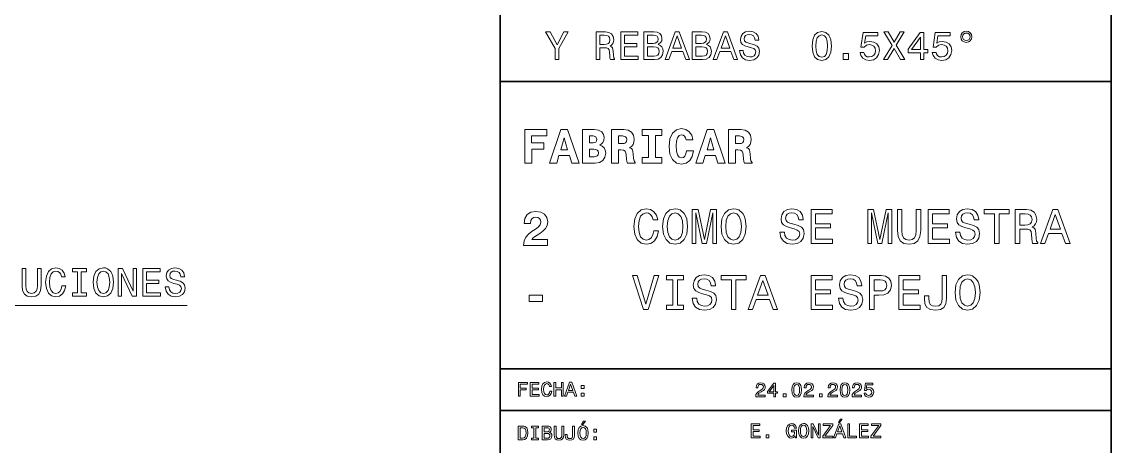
# Model space of a CAD drawing. Extents: x 5 to 413, y 5 to 291.
# Drawn here: x 275.2 to 413.4, y 95.5 to 149.3 of the extents above; entities that cross this region are included whole.
import ezdxf

# ---------------------------------------------------------------- set-up
doc = ezdxf.new("R2010")
doc.units = 0

msp = doc.modelspace()

# ---------------------------------------------------------------- linework, layer by layer
at = {"color": 7, "lineweight": 35}
for p, q in [((335.902863, 290.786957), (335.902863, 5.281658)), ((413.367157, 5.281658), (413.367157, 290.786957)), ((335.902863, 141.768616), (413.367157, 141.768616)), ((335.902863, 105.281044), (413.367157, 105.281044)), ((335.902863, 99.999382), (413.367157, 99.999382))]:
    msp.add_line(p, q, dxfattribs=at)
at = {"color": 7, "lineweight": 13}
for points in [[(343.338165, 144.531708), (343.338165, 145.957397), (344.494965, 148.057892), (343.967316, 148.057892), (343.099701, 146.388657), (342.221985, 148.057892), (341.658813, 148.057892), (342.866333, 145.926956), (342.866333, 144.531708)], [(348.051575, 144.531708), (348.523438, 144.531708), (348.523438, 146.01828), (349.005432, 146.01828), (349.360596, 146.003067), (349.583832, 145.932037), (349.705597, 145.764603), (349.756317, 145.465256), (349.781708, 145.008636), (349.812134, 144.70929), (349.873016, 144.531708), (350.405762, 144.531708), (350.405762, 144.628113), (350.289062, 144.770172), (350.248474, 145.033997), (350.212952, 145.602249), (350.126709, 146.023361), (350.01001, 146.155273), (349.827362, 146.251678), (350.030304, 146.37851), (350.172363, 146.556091), (350.263702, 146.779327), (350.294128, 147.048233), (350.223114, 147.474411), (350.020142, 147.794052), (349.685303, 147.986862), (349.228668, 148.052811), (348.051575, 148.052811)], [(351.171875, 144.531708), (353.404266, 144.531708), (353.404266, 144.957886), (351.638641, 144.957886), (351.638641, 146.150192), (353.211487, 146.150192), (353.211487, 146.571304), (351.638641, 146.571304), (351.638641, 147.626633), (353.363678, 147.626633), (353.363678, 148.052811), (351.171875, 148.052811)], [(355.925873, 146.434326), (356.281036, 146.728592), (356.372345, 146.926468), (356.402802, 147.169998), (356.336823, 147.550522), (356.138977, 147.824493), (355.819336, 147.991928), (355.372833, 148.052811), (354.119659, 148.052811), (354.119659, 144.531708), (355.443878, 144.531708), (355.91571, 144.602737), (356.265808, 144.81076), (356.483978, 145.140549), (356.560089, 145.587021), (356.514404, 145.886368), (356.392639, 146.134979), (356.194763, 146.317627)], [(356.803619, 144.531708), (357.270386, 144.531708), (357.640747, 145.566727), (359.046173, 145.566727), (359.416534, 144.531708), (359.893463, 144.531708), (358.604736, 148.057892), (358.08725, 148.057892)], [(362.034546, 146.434326), (362.389679, 146.728592), (362.481018, 146.926468), (362.511444, 147.169998), (362.445496, 147.550522), (362.24762, 147.824493), (361.927979, 147.991928), (361.481506, 148.052811), (360.228302, 148.052811), (360.228302, 144.531708), (361.552551, 144.531708), (362.024384, 144.602737), (362.374451, 144.81076), (362.592621, 145.140549), (362.668732, 145.587021), (362.623077, 145.886368), (362.501312, 146.134979), (362.303436, 146.317627)], [(362.912262, 144.531708), (363.379059, 144.531708), (363.74942, 145.566727), (365.154816, 145.566727), (365.525208, 144.531708), (366.002106, 144.531708), (364.713409, 148.057892), (364.195892, 148.057892)], [(366.707336, 145.693573), (366.245667, 145.693573), (366.347137, 145.155762), (366.6008, 144.760025), (366.991486, 144.521561), (367.519135, 144.435303), (368.041718, 144.516479), (368.432404, 144.739731), (368.681, 145.089813), (368.772339, 145.551514), (368.696228, 145.967545), (368.483124, 146.23645), (368.138123, 146.414032), (367.676422, 146.545944), (367.28067, 146.642334), (367.021912, 146.753967), (366.874786, 146.916321), (366.829132, 147.169998), (366.874786, 147.398315), (367.006683, 147.570816), (367.209656, 147.687515), (367.488708, 147.728104), (367.772827, 147.677368), (367.996063, 147.540375), (368.143188, 147.312057), (368.214233, 147.002563), (368.675934, 147.002563), (368.675934, 147.012711), (368.594757, 147.489639), (368.356293, 147.844788), (367.980835, 148.068039), (367.47348, 148.144135), (367.016846, 148.068039), (366.661682, 147.854935), (366.43338, 147.525162), (366.352203, 147.098969), (366.418152, 146.718445), (366.610962, 146.459686), (366.915375, 146.287186), (367.331421, 146.155273), (367.742371, 146.038574), (368.05188, 145.926956), (368.239594, 145.764603), (368.305542, 145.500778), (368.244659, 145.231873), (368.087372, 145.028931), (367.848938, 144.902084), (367.539429, 144.861496), (367.194427, 144.917297), (366.930603, 145.079666), (366.763153, 145.343491)], [(375.449249, 146.251678), (375.52533, 145.455109), (375.763794, 144.886856), (376.144318, 144.541855), (376.671997, 144.430237), (377.19458, 144.541855), (377.575073, 144.886856), (377.808472, 145.455109), (377.889648, 146.251678), (377.808472, 147.043152), (377.712067, 147.357727), (377.575073, 147.616486), (377.19458, 147.961487), (376.671997, 148.078186), (376.144318, 147.961487), (375.763794, 147.611404), (375.52533, 147.043152)], [(381.522369, 145.450043), (381.634003, 145.033997), (381.882599, 144.70929), (382.247925, 144.506332), (382.714691, 144.430237), (383.227112, 144.521561), (383.62793, 144.770172), (383.881622, 145.165909), (383.978027, 145.673279), (383.891785, 146.145126), (383.648254, 146.515503), (383.2677, 146.753967), (382.775574, 146.84021), (382.39505, 146.779327), (382.100769, 146.611893), (382.242828, 147.560669), (383.785217, 147.560669), (383.785217, 147.976715), (381.902893, 147.976715), (381.62384, 146.109604), (382.029755, 146.109604), (382.324005, 146.348068), (382.699463, 146.434326), (383.02417, 146.37851), (383.272797, 146.216156), (383.430084, 145.967545), (383.48587, 145.647903), (383.430084, 145.328262), (383.2677, 145.079666), (383.019104, 144.922379), (382.699463, 144.866562), (382.430573, 144.902084), (382.222534, 145.018784), (382.070343, 145.201431), (381.994232, 145.450043)], [(384.490479, 144.531708), (385.023193, 144.531708), (385.829895, 145.957397), (386.651825, 144.531708), (387.189636, 144.531708), (386.088654, 146.343002), (387.13382, 148.057892), (386.621399, 148.057892), (385.845123, 146.753967), (385.084076, 148.057892), (384.551331, 148.057892), (385.591431, 146.337921)], [(389.168365, 144.531708), (389.625, 144.531708), (389.625, 145.404373), (390.127289, 145.404373), (390.127289, 145.810272), (389.625, 145.810272), (389.625, 147.976715), (389.1633, 147.976715), (387.620911, 145.850861), (387.620911, 145.404373), (389.168365, 145.404373)], [(390.685364, 145.450043), (390.796997, 145.033997), (391.045593, 144.70929), (391.410889, 144.506332), (391.877686, 144.430237), (392.390106, 144.521561), (392.790924, 144.770172), (393.044617, 145.165909), (393.141022, 145.673279), (393.054749, 146.145126), (392.811218, 146.515503), (392.430695, 146.753967), (391.938568, 146.84021), (391.558044, 146.779327), (391.263763, 146.611893), (391.405823, 147.560669), (392.948212, 147.560669), (392.948212, 147.976715), (391.065887, 147.976715), (390.786865, 146.109604), (391.192749, 146.109604), (391.487, 146.348068), (391.862457, 146.434326), (392.187164, 146.37851), (392.435791, 146.216156), (392.593048, 145.967545), (392.648865, 145.647903), (392.593048, 145.328262), (392.430695, 145.079666), (392.182098, 144.922379), (391.862457, 144.866562), (391.593567, 144.902084), (391.385529, 145.018784), (391.233337, 145.201431), (391.157227, 145.450043)], [(394.997955, 148.139069), (394.718903, 148.083252), (394.490601, 147.931046), (394.338379, 147.702728), (394.282593, 147.423676), (394.333313, 147.144638), (394.485535, 146.921387), (394.713837, 146.76918), (394.997955, 146.713379), (395.282104, 146.76918), (395.50531, 146.926468), (395.657532, 147.149704), (395.713348, 147.423676), (395.652466, 147.702728), (395.500244, 147.931046), (395.271942, 148.083252)], [(394.997955, 147.90567), (395.185699, 147.865082), (395.337891, 147.763611), (395.439362, 147.611404), (395.47995, 147.428757), (395.439362, 147.241028), (395.337891, 147.08374), (395.185699, 146.977203), (394.997955, 146.941681), (394.805176, 146.977203), (394.652954, 147.08374), (394.551483, 147.235962), (394.515961, 147.428757), (394.551483, 147.611404), (394.65802, 147.763611), (394.810242, 147.865082)], [(349.096741, 147.621552), (349.40625, 147.59111), (349.62442, 147.494705), (349.761414, 147.317139), (349.807068, 147.038086), (349.756317, 146.74382), (349.619324, 146.566238), (349.385956, 146.474915), (349.066315, 146.449539), (348.523438, 146.449539), (348.523438, 147.621552)], [(355.276459, 146.591599), (354.586426, 146.591599), (354.586426, 147.631699), (355.317047, 147.631699), (355.591003, 147.601257), (355.783813, 147.509933), (355.900513, 147.352646), (355.941101, 147.119263), (355.895416, 146.88588), (355.773651, 146.723526), (355.565643, 146.62204)], [(357.803131, 145.997986), (358.346008, 147.550522), (358.888885, 145.997986)], [(361.385101, 146.591599), (360.695099, 146.591599), (360.695099, 147.631699), (361.42569, 147.631699), (361.699677, 147.601257), (361.892456, 147.509933), (362.009155, 147.352646), (362.049744, 147.119263), (362.004089, 146.88588), (361.882324, 146.723526), (361.674316, 146.62204)], [(363.911774, 145.997986), (364.454651, 147.550522), (364.997528, 145.997986)], [(375.93631, 146.251678), (375.976898, 146.865585), (376.103729, 147.306992), (376.332031, 147.56575), (376.671997, 147.657074), (377.006836, 147.56575), (377.235168, 147.306992), (377.362, 146.865585), (377.402588, 146.251678), (377.362, 145.63269), (377.235168, 145.191284), (377.006836, 144.932526), (376.671997, 144.846268), (376.332031, 144.932526), (376.103729, 145.191284), (375.976898, 145.63269)], [(388.047089, 145.810272), (389.168365, 147.388168), (389.168365, 145.810272)], [(355.388062, 144.95282), (354.586426, 144.95282), (354.586426, 146.165421), (355.342407, 146.165421), (355.662048, 146.129898), (355.89035, 146.023361), (356.027344, 145.840714), (356.072998, 145.576874), (356.027344, 145.297821), (355.900513, 145.105026), (355.687408, 144.988342)], [(361.496735, 144.95282), (360.695099, 144.95282), (360.695099, 146.165421), (361.45105, 146.165421), (361.770691, 146.129898), (361.999023, 146.023361), (362.136017, 145.840714), (362.181671, 145.576874), (362.136017, 145.297821), (362.009155, 145.105026), (361.796082, 144.988342)], [(379.376221, 144.531708), (380.076385, 144.531708), (380.076385, 145.287674), (379.376221, 145.287674)], [(339.006622, 135.651184), (339.006622, 131.376694), (339.893524, 131.376694), (339.893524, 133.169022), (341.421021, 133.169022), (341.421021, 133.988205), (339.88739, 133.988205), (339.88739, 134.838165), (341.796722, 134.838165), (341.796722, 135.651184)], [(343.601379, 135.651184), (342.153961, 131.376694), (343.059387, 131.376694), (343.348846, 132.356003), (344.666931, 132.356003), (344.968719, 131.376694), (345.892609, 131.376694), (344.451355, 135.651184)], [(346.311432, 135.651184), (346.311432, 131.376694), (347.919006, 131.376694), (348.491791, 131.469086), (348.916779, 131.740082), (349.181641, 132.146591), (349.274017, 132.657806), (349.218597, 133.027359), (349.064606, 133.329163), (348.824402, 133.550903), (348.510284, 133.686401), (348.744324, 133.821899), (348.922943, 134.031311), (349.039978, 134.302322), (349.083069, 134.641083), (349.003021, 135.047577), (348.768951, 135.367859), (348.38092, 135.577271), (347.832764, 135.651184)], [(350.013123, 135.651184), (350.013123, 131.376694), (350.912354, 131.376694), (350.912354, 133.07048), (351.208008, 133.07048), (351.540619, 133.027359), (351.743866, 132.904175), (351.842407, 132.694763), (351.885529, 132.39296), (351.916321, 131.955658), (351.953278, 131.604584), (352.027191, 131.376694), (353.0065, 131.376694), (353.0065, 131.493713), (352.864838, 131.672333), (352.815552, 131.98645), (352.772461, 132.559265), (352.673889, 133.064316), (352.538391, 133.230621), (352.304352, 133.347641), (352.563049, 133.520096), (352.741638, 133.75415), (352.84021, 134.049789), (352.877167, 134.419342), (352.790924, 134.942871), (352.544556, 135.330902), (352.138062, 135.564957), (351.577576, 135.651184)], [(354.700287, 134.912079), (354.700287, 132.115799), (353.91806, 132.115799), (353.91806, 131.376694), (356.381744, 131.376694), (356.381744, 132.115799), (355.599518, 132.115799), (355.599518, 134.912079), (356.381744, 134.912079), (356.381744, 135.651184), (353.91806, 135.651184), (353.91806, 134.912079)], [(359.51062, 132.965775), (359.436707, 132.571579), (359.307373, 132.288254), (359.122589, 132.115799), (358.894714, 132.060364), (358.592896, 132.152756), (358.389648, 132.44223), (358.266479, 132.922653), (358.229523, 133.594009), (358.266479, 134.191452), (358.395813, 134.622604), (358.59906, 134.881287), (358.882385, 134.967514), (359.085632, 134.924393), (359.251953, 134.813538), (359.375122, 134.622604), (359.4552, 134.363907), (360.342133, 134.363907), (360.175812, 134.942871), (359.861694, 135.386337), (359.418243, 135.669662), (358.88855, 135.768219), (358.235657, 135.614227), (357.736786, 135.18309), (357.416504, 134.474777), (357.305634, 133.513947), (357.416504, 132.546951), (357.736786, 131.838638), (358.235657, 131.407486), (358.88855, 131.259674), (359.467529, 131.376694), (359.929443, 131.70929), (360.249725, 132.245148), (360.409882, 132.965775)], [(362.140625, 135.651184), (360.693207, 131.376694), (361.598602, 131.376694), (361.888092, 132.356003), (363.206146, 132.356003), (363.507965, 131.376694), (364.431824, 131.376694), (362.99057, 135.651184)], [(364.844513, 135.651184), (364.844513, 131.376694), (365.743744, 131.376694), (365.743744, 133.07048), (366.039398, 133.07048), (366.371979, 133.027359), (366.575256, 132.904175), (366.673798, 132.694763), (366.716919, 132.39296), (366.747711, 131.955658), (366.784668, 131.604584), (366.858582, 131.376694), (367.837891, 131.376694), (367.837891, 131.493713), (367.696228, 131.672333), (367.646942, 131.98645), (367.603821, 132.559265), (367.50528, 133.064316), (367.369781, 133.230621), (367.135742, 133.347641), (367.394409, 133.520096), (367.573029, 133.75415), (367.6716, 134.049789), (367.708527, 134.419342), (367.622314, 134.942871), (367.375946, 135.330902), (366.969421, 135.564957), (366.408936, 135.651184)], [(344.020203, 134.585648), (344.44519, 133.07663), (343.582916, 133.07663)], [(347.210693, 134.838165), (347.697266, 134.838165), (348.036011, 134.739624), (348.153046, 134.443985), (348.122253, 134.216095), (348.029846, 134.074432), (347.672607, 133.988205), (347.210693, 133.988205)], [(350.912354, 134.838165), (351.386627, 134.838165), (351.80545, 134.745789), (351.910156, 134.604126), (351.947113, 134.382385), (351.910156, 134.129868), (351.799286, 133.975876), (351.614532, 133.901978), (351.355835, 133.883499), (350.912354, 133.883499)], [(362.559448, 134.585648), (362.984436, 133.07663), (362.122131, 133.07663)], [(365.743744, 134.838165), (366.218018, 134.838165), (366.636841, 134.745789), (366.741547, 134.604126), (366.778503, 134.382385), (366.741547, 134.129868), (366.630676, 133.975876), (366.445892, 133.901978), (366.187225, 133.883499), (365.743744, 133.883499)], [(347.210693, 133.169022), (347.771179, 133.169022), (348.017548, 133.138229), (348.196167, 133.045837), (348.307007, 132.898026), (348.343964, 132.688599), (348.307007, 132.466873), (348.202301, 132.312897), (348.036011, 132.220505), (347.808136, 132.189713), (347.210693, 132.189713)], [(339.721252, 123.727333), (339.721252, 123.76429), (339.764374, 124.096886), (339.899872, 124.343254), (340.115448, 124.491074), (340.398773, 124.546509), (340.663635, 124.497231), (340.866882, 124.374046), (340.990051, 124.176956), (341.039337, 123.930588), (340.953094, 123.561035), (340.731384, 123.283867), (340.386444, 123.031342), (339.955322, 122.754173), (339.474884, 122.384621), (339.136139, 121.99659), (338.926727, 121.534653), (338.852814, 120.961845), (341.876984, 120.961845), (341.876984, 121.694794), (339.918365, 121.694794), (340.03537, 121.873405), (340.244781, 122.045868), (340.903839, 122.477013), (341.334961, 122.79113), (341.655243, 123.117569), (341.852356, 123.487122), (341.920105, 123.942902), (341.815399, 124.478752), (341.525909, 124.897583), (341.051666, 125.168587), (340.411102, 125.267136), (339.789001, 125.16243), (339.327057, 124.866783), (339.025269, 124.386368), (338.926727, 123.745811), (338.926727, 123.727333)], [(355.364044, 122.803818), (355.240875, 122.286446), (355.037598, 121.916893), (354.754272, 121.689003), (354.421692, 121.615097), (354.021332, 121.72596), (353.707214, 122.058556), (353.497803, 122.600571), (353.430054, 123.35199), (353.497803, 124.09726), (353.70105, 124.645424), (354.015167, 124.97802), (354.421692, 125.095047), (354.717316, 125.033455), (354.969849, 124.861), (355.166962, 124.583832), (355.30246, 124.201965), (355.887573, 124.201965), (355.702789, 124.787086), (355.382507, 125.230553), (354.945221, 125.507713), (354.421692, 125.606262), (353.768799, 125.452286), (353.269897, 125.021141), (352.949646, 124.312828), (352.838776, 123.35199), (352.949646, 122.391151), (353.269897, 121.682846), (353.768799, 121.245544), (354.421692, 121.097717), (354.994507, 121.214745), (355.456421, 121.541183), (355.782867, 122.077034), (355.955322, 122.803818)], [(356.49118, 123.35199), (356.602051, 122.391151), (356.922333, 121.682846), (357.421234, 121.245544), (358.074097, 121.097717), (358.720825, 121.245544), (359.225861, 121.682846), (359.539978, 122.391151), (359.657013, 123.35199), (359.539978, 124.306671), (359.40448, 124.694702), (359.225861, 125.014977), (358.720825, 125.452286), (358.412842, 125.563148), (358.074097, 125.606262), (357.41507, 125.452286), (356.916168, 125.021141), (356.602051, 124.312828)], [(357.082458, 123.35199), (357.150208, 124.09726), (357.353485, 124.645424), (357.667603, 124.97802), (358.074097, 125.095047), (358.474457, 124.97802), (358.788574, 124.639267), (358.991821, 124.091095), (359.065735, 123.35199), (358.991821, 122.606728), (358.788574, 122.058556), (358.474457, 121.72596), (358.074097, 121.615097), (357.667603, 121.72596), (357.353485, 122.058556), (357.150208, 122.600571)], [(360.242126, 121.214745), (360.7164, 121.214745), (360.7164, 125.095047), (361.51709, 121.214745), (362.046783, 121.214745), (362.841339, 125.095047), (362.841339, 121.214745), (363.321747, 121.214745), (363.321747, 125.489235), (362.570312, 125.489235), (361.781952, 121.719803), (360.999725, 125.489235), (360.242126, 125.489235)], [(363.90686, 123.35199), (364.017731, 122.391151), (364.338013, 121.682846), (364.836914, 121.245544), (365.489777, 121.097717), (366.136505, 121.245544), (366.641571, 121.682846), (366.955688, 122.391151), (367.072693, 123.35199), (366.955688, 124.306671), (366.82019, 124.694702), (366.641571, 125.014977), (366.136505, 125.452286), (365.828552, 125.563148), (365.489777, 125.606262), (364.83075, 125.452286), (364.331848, 125.021141), (364.017731, 124.312828)], [(364.498169, 123.35199), (364.565918, 124.09726), (364.769165, 124.645424), (365.083282, 124.97802), (365.489777, 125.095047), (365.890137, 124.97802), (366.204254, 124.639267), (366.407501, 124.091095), (366.481415, 123.35199), (366.407501, 122.606728), (366.204254, 122.058556), (365.890137, 121.72596), (365.489777, 121.615097), (365.083282, 121.72596), (364.769165, 122.058556), (364.565918, 122.600571)], [(371.932312, 122.625206), (371.371826, 122.625206), (371.495026, 121.972328), (371.802979, 121.491913), (372.277252, 121.202423), (372.917786, 121.097717), (373.552185, 121.196266), (374.026459, 121.46727), (374.328247, 121.892258), (374.439117, 122.452744), (374.346741, 122.957802), (374.088043, 123.284241), (373.66922, 123.499809), (373.108734, 123.65995), (372.628326, 123.776978), (372.314209, 123.912483), (372.13559, 124.109573), (372.080139, 124.417534), (372.13559, 124.694702), (372.295715, 124.904114), (372.542084, 125.045776), (372.880859, 125.095047), (373.225769, 125.033455), (373.496765, 124.867157), (373.675385, 124.589996), (373.761597, 124.214279), (374.322113, 124.214279), (374.322113, 124.226601), (374.223541, 124.805565), (373.934082, 125.23671), (373.478271, 125.507713), (372.862366, 125.600105), (372.308044, 125.507713), (371.876892, 125.249031), (371.599731, 124.848679), (371.50119, 124.331306), (371.581238, 123.869362), (371.815308, 123.555244), (372.184845, 123.345833), (372.689911, 123.185692), (373.188812, 123.044029), (373.564514, 122.908531), (373.792419, 122.711433), (373.872467, 122.391151), (373.798553, 122.064713), (373.607635, 121.818344), (373.318146, 121.664368), (372.942444, 121.615097), (372.523621, 121.682846), (372.203339, 121.879936), (372.000061, 122.200218)], [(375.319885, 121.214745), (378.029938, 121.214745), (378.029938, 121.732117), (375.886536, 121.732117), (375.886536, 123.179535), (377.795898, 123.179535), (377.795898, 123.69075), (375.886536, 123.69075), (375.886536, 124.971863), (377.980682, 124.971863), (377.980682, 125.489235), (375.319885, 125.489235)], [(382.489227, 121.214745), (382.96347, 121.214745), (382.96347, 125.095047), (383.76416, 121.214745), (384.293854, 121.214745), (385.088409, 125.095047), (385.088409, 121.214745), (385.568817, 121.214745), (385.568817, 125.489235), (384.817383, 125.489235), (384.029022, 121.719803), (383.246796, 125.489235), (382.489227, 125.489235)], [(386.264801, 122.840775), (386.351044, 122.070877), (386.62204, 121.522705), (387.07782, 121.208588), (387.736877, 121.097717), (388.38974, 121.208588), (388.84552, 121.522705), (389.116516, 122.064713), (389.208923, 122.840775), (389.208923, 125.489235), (388.636108, 125.489235), (388.636108, 122.809982), (388.580688, 122.286446), (388.414368, 121.910736), (388.131042, 121.689003), (387.736877, 121.615097), (387.330353, 121.689003), (387.047028, 121.910736), (386.880737, 122.280289), (386.831451, 122.809982), (386.831451, 125.489235), (386.264801, 125.489235)], [(390.151276, 121.214745), (392.861328, 121.214745), (392.861328, 121.732117), (390.717926, 121.732117), (390.717926, 123.179535), (392.627289, 123.179535), (392.627289, 123.69075), (390.717926, 123.69075), (390.717926, 124.971863), (392.812042, 124.971863), (392.812042, 125.489235), (390.151276, 125.489235)], [(394.179382, 122.625206), (393.618896, 122.625206), (393.742096, 121.972328), (394.050049, 121.491913), (394.524323, 121.202423), (395.164856, 121.097717), (395.799255, 121.196266), (396.273529, 121.46727), (396.575317, 121.892258), (396.686188, 122.452744), (396.593811, 122.957802), (396.335114, 123.284241), (395.91629, 123.499809), (395.355804, 123.65995), (394.875397, 123.776978), (394.561279, 123.912483), (394.38266, 124.109573), (394.327209, 124.417534), (394.38266, 124.694702), (394.542786, 124.904114), (394.789154, 125.045776), (395.12793, 125.095047), (395.472839, 125.033455), (395.743835, 124.867157), (395.922455, 124.589996), (396.008698, 124.214279), (396.569183, 124.214279), (396.569183, 124.226601), (396.470642, 124.805565), (396.181152, 125.23671), (395.725342, 125.507713), (395.109436, 125.600105), (394.555115, 125.507713), (394.123962, 125.249031), (393.846802, 124.848679), (393.74826, 124.331306), (393.828308, 123.869362), (394.062378, 123.555244), (394.431915, 123.345833), (394.936981, 123.185692), (395.435883, 123.044029), (395.811584, 122.908531), (396.03949, 122.711433), (396.119537, 122.391151), (396.045654, 122.064713), (395.854706, 121.818344), (395.565216, 121.664368), (395.189514, 121.615097), (394.770691, 121.682846), (394.450409, 121.879936), (394.247162, 122.200218)], [(398.577087, 121.214745), (399.143738, 121.214745), (399.143738, 124.971863), (400.437164, 124.971863), (400.437164, 125.489235), (397.277466, 125.489235), (397.277466, 124.971863), (398.577087, 124.971863)], [(401.194733, 121.214745), (401.767548, 121.214745), (401.767548, 123.019394), (402.352661, 123.019394), (402.783813, 123.000916), (403.05481, 122.914688), (403.202637, 122.711433), (403.264221, 122.348038), (403.295044, 121.793709), (403.33197, 121.430321), (403.405884, 121.214745), (404.052612, 121.214745), (404.052612, 121.331772), (403.91095, 121.504227), (403.861694, 121.824509), (403.818573, 122.514336), (403.713867, 123.025551), (403.572205, 123.185692), (403.350464, 123.302719), (403.596832, 123.456696), (403.769287, 123.672272), (403.880157, 123.943275), (403.917114, 124.269714), (403.830872, 124.787086), (403.584503, 125.175117), (403.178009, 125.409164), (402.623688, 125.489235), (401.194733, 125.489235)], [(402.463531, 124.965706), (402.839233, 124.928749), (403.104095, 124.811722), (403.270386, 124.596153), (403.325836, 124.257393), (403.264221, 123.900162), (403.097931, 123.684586), (402.814606, 123.573723), (402.426575, 123.542923), (401.767548, 123.542923), (401.767548, 124.965706)], [(404.403687, 121.214745), (404.970337, 121.214745), (405.419952, 122.471222), (407.126068, 122.471222), (407.575684, 121.214745), (408.154633, 121.214745), (406.59021, 125.495399), (405.961975, 125.495399)], [(405.617065, 122.994759), (406.276093, 124.879478), (406.93512, 122.994759)], [(275.273041, 115.858376), (275.343658, 115.227974), (275.565552, 114.779121), (275.938751, 114.521919), (276.478363, 114.431145), (277.012939, 114.521919), (277.386169, 114.779121), (277.608063, 115.222931), (277.683716, 115.858376), (277.683716, 118.026962), (277.214691, 118.026962), (277.214691, 115.83316), (277.169312, 115.404488), (277.033142, 115.096848), (276.801147, 114.915291), (276.478363, 114.854774), (276.145508, 114.915291), (275.913544, 115.096848), (275.777374, 115.399437), (275.73703, 115.83316), (275.73703, 118.026962), (275.273041, 118.026962)], [(280.33139, 115.828117), (280.23053, 115.404488), (280.064117, 115.101891), (279.832123, 114.915291), (279.559784, 114.854774), (279.231964, 114.945549), (278.974762, 115.217888), (278.803314, 115.66169), (278.747833, 116.276962), (278.803314, 116.887192), (278.969727, 117.336037), (279.226929, 117.608376), (279.559784, 117.704193), (279.801849, 117.653763), (280.008636, 117.51255), (280.170013, 117.285606), (280.280975, 116.972931), (280.760071, 116.972931), (280.608765, 117.452034), (280.346527, 117.815147), (279.988464, 118.042091), (279.559784, 118.122787), (279.025208, 117.996704), (278.616699, 117.643677), (278.354462, 117.063705), (278.263672, 116.276962), (278.354462, 115.490219), (278.616699, 114.910248), (279.025208, 114.552177), (279.559784, 114.431145), (280.028809, 114.526962), (280.407043, 114.79425), (280.674347, 115.233017), (280.815552, 115.828117)], [(282.31842, 114.950592), (281.672913, 114.950592), (281.672913, 114.526962), (283.427948, 114.526962), (283.427948, 114.950592), (282.78241, 114.950592), (282.78241, 117.603333), (283.427948, 117.603333), (283.427948, 118.026962), (281.672913, 118.026962), (281.672913, 117.603333), (282.31842, 117.603333)], [(284.290344, 116.276962), (284.381104, 115.490219), (284.643372, 114.910248), (285.051849, 114.552177), (285.586426, 114.431145), (286.115967, 114.552177), (286.52951, 114.910248), (286.786743, 115.490219), (286.882538, 116.276962), (286.786743, 117.058662), (286.675781, 117.376389), (286.52951, 117.638634), (286.115967, 117.996704), (285.863831, 118.087479), (285.586426, 118.122787), (285.046814, 117.996704), (284.638306, 117.643677), (284.381104, 117.063705)], [(284.774475, 116.276962), (284.829956, 116.887192), (284.996399, 117.336037), (285.253601, 117.608376), (285.586426, 117.704193), (285.914246, 117.608376), (286.171448, 117.330994), (286.337891, 116.882149), (286.398407, 116.276962), (286.337891, 115.666733), (286.171448, 115.217888), (285.914246, 114.945549), (285.586426, 114.854774), (285.253601, 114.945549), (284.996399, 115.217888), (284.829956, 115.66169)], [(287.472595, 114.526962), (287.891205, 114.526962), (287.891205, 117.396561), (289.232697, 114.526962), (289.772308, 114.526962), (289.772308, 118.026962), (289.348694, 118.026962), (289.348694, 115.157364), (288.022308, 118.026962), (287.472595, 118.026962)], [(290.599396, 114.526962), (292.81842, 114.526962), (292.81842, 114.950592), (291.063385, 114.950592), (291.063385, 116.13575), (292.62677, 116.13575), (292.62677, 116.554337), (291.063385, 116.554337), (291.063385, 117.603333), (292.778076, 117.603333), (292.778076, 118.026962), (290.599396, 118.026962)], [(293.897675, 115.681862), (293.438751, 115.681862), (293.539612, 115.147278), (293.791779, 114.753906), (294.180084, 114.516876), (294.70459, 114.431145), (295.22406, 114.511833), (295.612366, 114.733734), (295.859497, 115.081718), (295.950256, 115.540649), (295.874634, 115.954193), (295.662811, 116.221489), (295.319855, 116.398003), (294.860931, 116.529121), (294.46756, 116.624947), (294.210358, 116.735893), (294.064087, 116.897278), (294.018707, 117.149445), (294.064087, 117.376389), (294.195221, 117.547859), (294.396973, 117.663849), (294.674316, 117.704193), (294.956757, 117.653763), (295.17865, 117.517593), (295.324921, 117.290649), (295.395508, 116.983017), (295.854462, 116.983017), (295.854462, 116.993103), (295.773743, 117.467163), (295.536713, 117.82019), (295.163513, 118.042091), (294.65921, 118.117737), (294.205322, 118.042091), (293.852295, 117.830276), (293.625336, 117.502464), (293.544647, 117.078835), (293.610199, 116.700592), (293.801849, 116.44339), (294.104462, 116.271919), (294.518005, 116.140793), (294.926483, 116.024803), (295.234131, 115.913849), (295.420715, 115.752464), (295.486298, 115.490219), (295.425781, 115.222931), (295.26944, 115.021202), (295.03241, 114.895119), (294.724762, 114.854774), (294.381836, 114.910248), (294.119568, 115.071632), (293.953156, 115.333878)], [(355.437958, 117.12075), (354.366241, 113.480652), (353.263763, 117.12075), (352.678619, 117.12075), (354.058289, 112.840096), (354.674225, 112.840096), (356.023071, 117.12075)], [(357.790771, 113.357468), (357.00238, 113.357468), (357.00238, 112.840096), (359.145813, 112.840096), (359.145813, 113.357468), (358.357422, 113.357468), (358.357422, 116.597214), (359.145813, 116.597214), (359.145813, 117.114586), (357.00238, 117.114586), (357.00238, 116.597214), (357.790771, 116.597214)], [(360.808777, 114.250557), (360.248291, 114.250557), (360.37149, 113.597679), (360.679443, 113.117264), (361.153717, 112.827774), (361.79425, 112.723068), (362.42865, 112.821617), (362.902924, 113.092621), (363.204712, 113.517609), (363.315582, 114.078094), (363.223206, 114.583153), (362.964508, 114.909592), (362.545685, 115.12516), (361.985199, 115.285301), (361.504791, 115.402328), (361.190674, 115.537834), (361.012054, 115.734924), (360.956604, 116.042885), (361.012054, 116.320053), (361.17218, 116.529465), (361.418549, 116.671127), (361.757294, 116.720398), (362.102234, 116.658806), (362.37323, 116.492508), (362.551849, 116.215347), (362.638062, 115.83963), (363.198547, 115.83963), (363.198547, 115.851952), (363.100006, 116.430916), (362.810547, 116.862061), (362.354736, 117.133064), (361.738831, 117.225456), (361.184509, 117.133064), (360.753357, 116.874382), (360.476196, 116.47403), (360.377655, 115.956657), (360.457703, 115.494713), (360.691772, 115.180595), (361.06131, 114.971184), (361.566376, 114.811043), (362.065277, 114.66938), (362.440979, 114.533882), (362.668884, 114.336784), (362.748932, 114.016502), (362.675018, 113.690063), (362.4841, 113.443695), (362.194611, 113.289719), (361.818909, 113.240448), (361.400085, 113.308197), (361.079803, 113.505287), (360.876526, 113.825569)], [(365.206451, 112.840096), (365.773102, 112.840096), (365.773102, 116.597214), (367.066559, 116.597214), (367.066559, 117.114586), (363.90686, 117.114586), (363.90686, 116.597214), (365.206451, 116.597214)], [(367.325226, 112.840096), (367.891876, 112.840096), (368.341492, 114.096573), (370.047607, 114.096573), (370.497223, 112.840096), (371.076202, 112.840096), (369.511749, 117.12075), (368.883514, 117.12075)], [(368.538605, 114.62011), (369.197632, 116.504829), (369.856659, 114.62011)], [(375.319885, 112.840096), (378.029938, 112.840096), (378.029938, 113.357468), (375.886536, 113.357468), (375.886536, 114.804886), (377.795898, 114.804886), (377.795898, 115.316101), (375.886536, 115.316101), (375.886536, 116.597214), (377.980682, 116.597214), (377.980682, 117.114586), (375.319885, 117.114586)], [(379.348022, 114.250557), (378.787537, 114.250557), (378.910706, 113.597679), (379.218689, 113.117264), (379.692932, 112.827774), (380.333496, 112.723068), (380.967896, 112.821617), (381.442139, 113.092621), (381.743958, 113.517609), (381.854828, 114.078094), (381.762421, 114.583153), (381.503754, 114.909592), (381.08493, 115.12516), (380.524414, 115.285301), (380.044006, 115.402328), (379.729889, 115.537834), (379.55127, 115.734924), (379.49585, 116.042885), (379.55127, 116.320053), (379.711426, 116.529465), (379.957794, 116.671127), (380.296539, 116.720398), (380.641449, 116.658806), (380.912445, 116.492508), (381.091064, 116.215347), (381.177307, 115.83963), (381.737793, 115.83963), (381.737793, 115.851952), (381.639252, 116.430916), (381.349762, 116.862061), (380.893982, 117.133064), (380.278046, 117.225456), (379.723724, 117.133064), (379.292572, 116.874382), (379.015411, 116.47403), (378.91687, 115.956657), (378.996948, 115.494713), (379.230988, 115.180595), (379.600555, 114.971184), (380.105591, 114.811043), (380.604492, 114.66938), (380.980225, 114.533882), (381.208099, 114.336784), (381.288177, 114.016502), (381.214264, 113.690063), (381.023315, 113.443695), (380.733826, 113.289719), (380.358124, 113.240448), (379.939301, 113.308197), (379.619019, 113.505287), (379.415771, 113.825569)], [(382.729431, 112.840096), (383.296082, 112.840096), (383.296082, 114.644745), (383.924316, 114.644745), (384.558716, 114.675537), (385.063782, 114.891113), (385.390198, 115.309937), (385.501068, 115.882744), (385.414856, 116.412437), (385.168457, 116.800468), (384.761963, 117.034515), (384.207642, 117.114586), (382.729431, 117.114586)], [(384.05365, 116.591057), (384.423218, 116.5541), (384.694214, 116.437073), (384.85437, 116.221504), (384.90979, 115.882744), (384.848206, 115.525513), (384.681885, 115.309937), (384.39856, 115.199074), (384.010529, 115.168274), (383.296082, 115.168274), (383.296082, 116.591057)], [(386.44342, 112.840096), (389.153473, 112.840096), (389.153473, 113.357468), (387.010071, 113.357468), (387.010071, 114.804886), (388.919434, 114.804886), (388.919434, 115.316101), (387.010071, 115.316101), (387.010071, 116.597214), (389.104218, 116.597214), (389.104218, 117.114586), (386.44342, 117.114586)], [(391.937439, 114.256714), (391.894318, 113.800934), (391.764984, 113.486816), (391.500153, 113.295876), (391.093628, 113.240448), (390.693298, 113.295876), (390.428436, 113.474495), (390.274475, 113.788612), (390.231354, 114.244392), (390.243652, 114.552353), (389.689331, 114.552353), (389.677002, 114.238235), (389.750916, 113.554565), (390.003448, 113.080307), (390.440765, 112.81546), (391.087463, 112.723068), (391.728027, 112.81546), (392.165344, 113.080307), (392.417877, 113.548409), (392.497925, 114.232079), (392.497925, 117.114586), (391.937439, 117.114586)], [(393.569641, 114.977341), (393.680511, 114.016502), (394.000793, 113.308197), (394.499664, 112.870895), (395.152557, 112.723068), (395.799255, 112.870895), (396.304321, 113.308197), (396.618439, 114.016502), (396.735474, 114.977341), (396.618439, 115.932022), (396.482941, 116.320053), (396.304321, 116.640327), (395.799255, 117.077637), (395.491302, 117.188499), (395.152557, 117.231613), (394.49353, 117.077637), (393.994629, 116.646492), (393.680511, 115.938179)], [(394.160919, 114.977341), (394.228668, 115.72261), (394.431915, 116.270775), (394.746033, 116.603371), (395.152557, 116.720398), (395.552917, 116.603371), (395.867035, 116.264618), (396.070282, 115.716446), (396.144196, 114.977341), (396.070282, 114.232079), (395.867035, 113.683907), (395.552917, 113.351311), (395.152557, 113.240448), (394.746033, 113.351311), (394.431915, 113.683907), (394.228668, 114.225922)], [(339.57959, 114.656693), (339.57959, 113.825195), (341.267212, 113.825195), (341.267212, 114.656693)], [(342.186676, 102.471619), (342.135925, 102.258522), (342.052216, 102.106316), (341.935516, 102.012451), (341.798553, 101.98201), (341.633636, 102.027672), (341.504272, 102.164658), (341.41803, 102.387901), (341.390106, 102.697395), (341.41803, 103.004349), (341.50174, 103.230125), (341.631104, 103.367111), (341.798553, 103.415314), (341.920319, 103.389946), (342.024323, 103.318916), (342.105499, 103.204758), (342.161316, 103.04747), (342.402313, 103.04747), (342.326202, 103.288467), (342.194275, 103.471123), (342.01416, 103.585281), (341.798553, 103.62587), (341.529633, 103.562447), (341.324158, 103.384872), (341.19223, 103.09314), (341.146576, 102.697395), (341.19223, 102.301651), (341.324158, 102.009911), (341.529633, 101.829803), (341.798553, 101.768913), (342.034454, 101.817116), (342.224731, 101.951569), (342.359161, 102.172272), (342.430206, 102.471619)], [(338.201324, 101.817116), (338.437256, 101.817116), (338.437256, 102.626358), (339.178009, 102.626358), (339.178009, 102.836914), (338.437256, 102.836914), (338.437256, 103.364578), (339.347961, 103.364578), (339.347961, 103.577667), (338.201324, 103.577667)], [(339.71582, 101.817116), (340.832001, 101.817116), (340.832001, 102.030212), (339.949188, 102.030212), (339.949188, 102.626358), (340.735626, 102.626358), (340.735626, 102.836914), (339.949188, 102.836914), (339.949188, 103.364578), (340.811707, 103.364578), (340.811707, 103.577667), (339.71582, 103.577667)], [(342.714325, 101.817116), (342.950256, 101.817116), (342.950256, 102.644119), (343.655487, 102.644119), (343.655487, 101.817116), (343.888885, 101.817116), (343.888885, 103.577667), (343.655487, 103.577667), (343.655487, 102.859749), (342.950256, 102.859749), (342.950256, 103.577667), (342.714325, 103.577667)], [(344.058838, 101.817116), (344.292236, 101.817116), (344.477417, 102.334625), (345.180115, 102.334625), (345.365295, 101.817116), (345.60376, 101.817116), (344.959412, 103.580208), (344.700653, 103.580208)], [(344.558594, 102.550255), (344.830048, 103.326523), (345.101471, 102.550255)], [(346.182159, 102.801399), (346.532257, 102.801399), (346.532257, 103.17939), (346.182159, 103.17939)], [(368.291718, 101.75029), (369.501801, 101.75029), (369.501801, 101.96846), (368.54541, 101.96846), (368.598694, 102.087685), (368.690002, 102.186623), (368.971588, 102.366737), (369.121277, 102.442841), (369.288696, 102.551926), (369.407928, 102.678764), (369.47641, 102.828438), (369.501801, 102.998405), (369.458649, 103.211494), (369.339417, 103.378929), (369.156769, 103.485474), (368.920868, 103.523529), (368.677307, 103.4804), (368.492126, 103.361168), (368.372894, 103.170906), (368.332306, 102.919762), (368.332306, 102.884247), (368.563171, 102.884247), (368.563171, 102.904541), (368.585999, 103.077049), (368.65448, 103.203888), (368.76358, 103.285065), (368.908173, 103.312973), (369.055298, 103.287605), (369.164398, 103.224182), (369.235413, 103.125244), (369.260803, 103.000938), (369.243042, 102.884247), (369.194824, 102.785309), (369.113647, 102.699059), (369.002045, 102.622955), (368.852356, 102.541779), (368.60376, 102.384491), (368.428711, 102.217064), (368.324707, 102.014122), (368.291718, 101.757904)], [(370.577393, 101.75029), (370.805725, 101.75029), (370.805725, 102.186623), (371.056854, 102.186623), (371.056854, 102.389572), (370.805725, 102.389572), (370.805725, 103.472794), (370.57486, 103.472794), (369.80368, 102.409866), (369.80368, 102.186623), (370.577393, 102.186623)], [(370.016754, 102.389572), (370.577393, 103.17852), (370.577393, 102.389572)], [(372.880829, 102.610275), (372.918884, 102.21199), (373.038116, 101.927864), (373.228363, 101.755363), (373.492218, 101.699554), (373.75351, 101.755363), (373.943756, 101.927864), (374.060455, 102.21199), (374.101044, 102.610275), (374.060455, 103.006012), (374.012238, 103.1633), (373.943756, 103.292679), (373.75351, 103.465179), (373.492218, 103.523529), (373.228363, 103.465179), (373.038116, 103.290138), (372.918884, 103.006012)], [(373.124359, 102.610275), (373.144653, 102.917229), (373.208069, 103.137932), (373.322235, 103.267311), (373.492218, 103.312973), (373.659637, 103.267311), (373.773804, 103.137932), (373.837219, 102.917229), (373.857513, 102.610275), (373.837219, 102.300781), (373.773804, 102.080078), (373.659637, 101.950699), (373.492218, 101.90757), (373.322235, 101.950699), (373.208069, 102.080078), (373.144653, 102.300781)], [(374.400391, 101.75029), (375.610443, 101.75029), (375.610443, 101.96846), (374.654053, 101.96846), (374.707336, 102.087685), (374.798676, 102.186623), (375.080261, 102.366737), (375.229919, 102.442841), (375.397369, 102.551926), (375.516571, 102.678764), (375.585083, 102.828438), (375.610443, 102.998405), (375.567322, 103.211494), (375.44809, 103.378929), (375.265442, 103.485474), (375.02951, 103.523529), (374.78598, 103.4804), (374.6008, 103.361168), (374.481567, 103.170906), (374.440979, 102.919762), (374.440979, 102.884247), (374.671814, 102.884247), (374.671814, 102.904541), (374.694641, 103.077049), (374.763153, 103.203888), (374.872223, 103.285065), (375.016846, 103.312973), (375.163971, 103.287605), (375.273041, 103.224182), (375.344086, 103.125244), (375.369446, 103.000938), (375.351685, 102.884247), (375.303497, 102.785309), (375.222321, 102.699059), (375.110687, 102.622955), (374.961029, 102.541779), (374.712402, 102.384491), (374.537384, 102.217064), (374.43335, 102.014122), (374.400391, 101.757904)], [(377.454712, 101.75029), (378.664764, 101.75029), (378.664764, 101.96846), (377.708405, 101.96846), (377.761658, 102.087685), (377.852997, 102.186623), (378.134583, 102.366737), (378.284241, 102.442841), (378.451691, 102.551926), (378.570923, 102.678764), (378.639404, 102.828438), (378.664764, 102.998405), (378.621643, 103.211494), (378.502411, 103.378929), (378.319763, 103.485474), (378.083832, 103.523529), (377.840302, 103.4804), (377.655121, 103.361168), (377.535889, 103.170906), (377.4953, 102.919762), (377.4953, 102.884247), (377.726166, 102.884247), (377.726166, 102.904541), (377.748993, 103.077049), (377.817474, 103.203888), (377.926575, 103.285065), (378.071167, 103.312973), (378.218292, 103.287605), (378.327393, 103.224182), (378.398407, 103.125244), (378.423767, 103.000938), (378.406036, 102.884247), (378.357819, 102.785309), (378.276642, 102.699059), (378.165039, 102.622955), (378.01535, 102.541779), (377.766754, 102.384491), (377.591705, 102.217064), (377.487701, 102.014122), (377.454712, 101.757904)], [(378.989502, 102.610275), (379.027527, 102.21199), (379.146759, 101.927864), (379.337036, 101.755363), (379.600861, 101.699554), (379.862152, 101.755363), (380.052429, 101.927864), (380.169098, 102.21199), (380.209686, 102.610275), (380.169098, 103.006012), (380.120911, 103.1633), (380.052429, 103.292679), (379.862152, 103.465179), (379.600861, 103.523529), (379.337036, 103.465179), (379.146759, 103.290138), (379.027527, 103.006012)], [(379.233032, 102.610275), (379.253326, 102.917229), (379.316742, 103.137932), (379.430908, 103.267311), (379.600861, 103.312973), (379.76828, 103.267311), (379.882446, 103.137932), (379.945862, 102.917229), (379.966156, 102.610275), (379.945862, 102.300781), (379.882446, 102.080078), (379.76828, 101.950699), (379.600861, 101.90757), (379.430908, 101.950699), (379.316742, 102.080078), (379.253326, 102.300781)], [(380.509033, 101.75029), (381.719116, 101.75029), (381.719116, 101.96846), (380.762726, 101.96846), (380.81601, 102.087685), (380.907318, 102.186623), (381.188904, 102.366737), (381.338593, 102.442841), (381.506012, 102.551926), (381.625244, 102.678764), (381.693726, 102.828438), (381.719116, 102.998405), (381.675995, 103.211494), (381.556763, 103.378929), (381.374115, 103.485474), (381.138184, 103.523529), (380.894653, 103.4804), (380.709442, 103.361168), (380.59021, 103.170906), (380.549622, 102.919762), (380.549622, 102.884247), (380.780487, 102.884247), (380.780487, 102.904541), (380.803314, 103.077049), (380.871796, 103.203888), (380.980896, 103.285065), (381.125488, 103.312973), (381.272614, 103.287605), (381.381714, 103.224182), (381.452728, 103.125244), (381.478119, 103.000938), (381.460358, 102.884247), (381.41214, 102.785309), (381.330963, 102.699059), (381.21936, 102.622955), (381.069672, 102.541779), (380.821075, 102.384491), (380.646027, 102.217064), (380.542023, 102.014122), (380.509033, 101.757904)], [(382.026062, 102.209457), (382.081879, 102.001434), (382.206177, 101.839081), (382.388824, 101.737602), (382.622223, 101.699554), (382.878448, 101.745216), (383.078857, 101.869522), (383.205688, 102.06739), (383.253876, 102.321075), (383.210754, 102.556999), (383.088989, 102.742188), (382.898743, 102.86142), (382.652649, 102.904541), (382.462402, 102.8741), (382.315247, 102.790382), (382.386292, 103.264771), (383.157471, 103.264771), (383.157471, 103.472794), (382.216339, 103.472794), (382.076813, 102.539238), (382.279755, 102.539238), (382.42688, 102.65847), (382.614594, 102.701599), (382.776978, 102.673691), (382.901276, 102.592514), (382.979919, 102.468208), (383.007812, 102.308388), (382.979919, 102.148567), (382.898743, 102.024269), (382.774414, 101.945625), (382.614594, 101.917717), (382.480164, 101.935478), (382.37616, 101.993828), (382.300049, 102.085152), (382.261993, 102.209457)], [(346.182159, 101.817116), (346.532257, 101.817116), (346.532257, 102.195099), (346.182159, 102.195099)], [(371.790009, 101.75029), (372.140076, 101.75029), (372.140076, 102.128273), (371.790009, 102.128273)], [(376.37149, 101.75029), (376.721588, 101.75029), (376.721588, 102.128273), (376.37149, 102.128273)], [(345.74884, 97.152214), (345.794525, 96.75647), (345.926422, 96.464729), (346.131897, 96.284622), (346.400818, 96.223732), (346.667175, 96.284622), (346.875183, 96.464729), (347.004578, 96.75647), (347.052765, 97.152214), (347.004578, 97.545418), (346.948761, 97.705238), (346.875183, 97.837151), (346.667175, 98.017265), (346.540344, 98.062927), (346.400818, 98.080688), (346.129364, 98.017265), (345.923889, 97.839691), (345.794525, 97.547958)], [(346.225769, 98.217674), (346.375458, 98.217674), (346.728058, 98.648933), (346.479462, 98.648933)], [(367.725189, 96.544426), (368.84137, 96.544426), (368.84137, 96.757523), (367.958557, 96.757523), (367.958557, 97.353668), (368.744965, 97.353668), (368.744965, 97.564224), (367.958557, 97.564224), (367.958557, 98.091888), (368.821075, 98.091888), (368.821075, 98.304977), (367.725189, 98.304977)], [(373.30365, 96.78035), (373.346771, 96.544426), (373.473602, 96.544426), (373.473602, 97.495735), (372.831787, 97.495735), (372.831787, 97.280106), (373.227539, 97.280106), (373.227539, 97.264885), (373.197083, 97.031494), (373.115906, 96.858994), (372.991608, 96.749908), (372.836853, 96.714394), (372.664368, 96.760056), (372.529907, 96.897041), (372.443665, 97.122818), (372.413208, 97.432312), (372.441132, 97.739265), (372.527374, 97.965042), (372.664368, 98.102036), (372.849548, 98.15023), (372.976379, 98.124863), (373.080414, 98.053833), (373.156494, 97.934601), (373.199615, 97.77478), (373.450775, 97.77478), (373.384827, 98.018318), (373.260529, 98.200966), (373.08548, 98.312592), (372.864777, 98.35318), (372.575562, 98.289757), (372.357422, 98.104568), (372.217896, 97.812836), (372.169678, 97.424706), (372.217896, 97.034035), (372.357422, 96.742294), (372.562897, 96.557114), (372.821655, 96.496223), (372.966248, 96.516518), (373.095612, 96.567261), (373.207245, 96.656044)], [(373.7146, 97.424706), (373.760254, 97.028961), (373.892181, 96.737221), (374.097656, 96.557114), (374.366577, 96.496223), (374.632935, 96.557114), (374.840942, 96.737221), (374.970337, 97.028961), (375.018524, 97.424706), (374.970337, 97.817909), (374.91452, 97.97773), (374.840942, 98.109642), (374.632935, 98.289757), (374.506104, 98.335419), (374.366577, 98.35318), (374.095123, 98.289757), (373.889648, 98.112183), (373.760254, 97.82045)], [(373.95813, 97.424706), (373.986053, 97.731659), (374.069763, 97.957436), (374.199127, 98.094421), (374.366577, 98.142624), (374.531464, 98.094421), (374.660828, 97.954895), (374.744568, 97.729118), (374.774994, 97.424706), (374.744568, 97.117744), (374.660828, 96.891968), (374.531464, 96.754982), (374.366577, 96.70932), (374.199127, 96.754982), (374.069763, 96.891968), (373.986053, 97.115211)], [(375.315338, 96.544426), (375.525879, 96.544426), (375.525879, 97.987877), (376.200684, 96.544426), (376.472137, 96.544426), (376.472137, 98.304977), (376.259033, 98.304977), (376.259033, 96.861526), (375.591858, 98.304977), (375.315338, 98.304977)], [(376.789215, 96.544426), (378.052551, 96.544426), (378.052551, 96.757523), (377.068268, 96.757523), (378.052551, 98.104568), (378.052551, 98.304977), (376.857727, 98.304977), (376.857727, 98.091888), (377.788727, 98.091888), (376.789215, 96.747368)], [(378.17688, 96.544426), (378.410248, 96.544426), (378.595459, 97.061935), (379.298157, 97.061935), (379.483337, 96.544426), (379.721802, 96.544426), (379.077454, 98.307518), (378.818695, 98.307518)], [(378.77301, 98.490166), (378.922699, 98.490166), (379.275299, 98.921425), (379.026703, 98.921425)], [(379.960266, 96.544426), (381.091675, 96.544426), (381.091675, 96.757523), (380.193634, 96.757523), (380.193634, 98.304977), (379.960266, 98.304977)], [(381.469666, 96.544426), (382.585876, 96.544426), (382.585876, 96.757523), (381.703064, 96.757523), (381.703064, 97.353668), (382.489471, 97.353668), (382.489471, 97.564224), (381.703064, 97.564224), (381.703064, 98.091888), (382.565582, 98.091888), (382.565582, 98.304977), (381.469666, 98.304977)], [(382.897888, 96.544426), (384.161224, 96.544426), (384.161224, 96.757523), (383.176941, 96.757523), (384.161224, 98.104568), (384.161224, 98.304977), (382.96637, 98.304977), (382.96637, 98.091888), (383.8974, 98.091888), (382.897888, 96.747368)], [(338.762451, 98.032486), (338.176453, 98.032486), (338.176453, 96.271935), (338.762451, 96.271935), (339.038971, 96.327744), (339.244446, 96.497711), (339.371277, 96.774223), (339.416962, 97.152214), (339.376373, 97.537804), (339.325623, 97.690018), (339.254578, 97.811783), (339.049103, 97.976677), (338.914673, 98.017265)], [(338.74469, 97.82193), (338.9375, 97.783882), (339.069397, 97.667183), (339.148041, 97.459167), (339.173401, 97.152214), (339.145508, 96.8554), (339.066864, 96.647385), (338.932404, 96.523079), (338.74469, 96.482491), (338.412354, 96.482491), (338.412354, 97.82193)], [(340.175446, 96.485031), (339.850739, 96.485031), (339.850739, 96.271935), (340.733551, 96.271935), (340.733551, 96.485031), (340.408844, 96.485031), (340.408844, 97.819397), (340.733551, 97.819397), (340.733551, 98.032486), (339.850739, 98.032486), (339.850739, 97.819397), (340.175446, 97.819397)], [(342.136414, 97.223244), (342.313995, 97.370377), (342.35965, 97.469315), (342.374878, 97.59108), (342.341888, 97.781342), (342.242981, 97.918327), (342.08316, 98.002045), (341.859894, 98.032486), (341.233307, 98.032486), (341.233307, 96.271935), (341.895416, 96.271935), (342.131348, 96.307449), (342.306396, 96.411461), (342.415466, 96.576355), (342.453522, 96.799591), (342.430695, 96.949265), (342.369812, 97.07357), (342.270874, 97.164894)], [(341.811707, 97.30188), (341.466705, 97.30188), (341.466705, 97.82193), (341.832001, 97.82193), (341.968994, 97.806709), (342.065399, 97.761047), (342.123749, 97.682404), (342.144043, 97.565712), (342.121185, 97.44902), (342.060303, 97.367844), (341.956299, 97.317101)], [(341.867523, 96.482491), (341.466705, 96.482491), (341.466705, 97.088791), (341.844696, 97.088791), (342.004517, 97.07103), (342.118652, 97.017761), (342.187164, 96.926437), (342.209991, 96.794518), (342.187164, 96.654991), (342.123749, 96.558594), (342.017181, 96.500252)], [(342.740173, 96.941658), (342.775696, 96.62455), (342.887329, 96.398773), (343.075043, 96.269394), (343.346497, 96.223732), (343.615387, 96.269394), (343.803101, 96.398773), (343.914734, 96.622017), (343.952789, 96.941658), (343.952789, 98.032486), (343.716858, 98.032486), (343.716858, 96.92897), (343.694031, 96.713341), (343.625519, 96.558594), (343.50885, 96.46727), (343.346497, 96.436829), (343.179047, 96.46727), (343.062347, 96.558594), (342.993866, 96.710808), (342.973572, 96.92897), (342.973572, 98.032486), (342.740173, 98.032486)], [(345.076599, 96.8554), (345.058838, 96.667679), (345.005554, 96.5383), (344.896484, 96.459656), (344.729034, 96.436829), (344.564148, 96.459656), (344.455078, 96.533226), (344.391663, 96.662605), (344.373901, 96.850327), (344.378967, 96.977173), (344.150665, 96.977173), (344.145569, 96.847794), (344.176025, 96.566208), (344.280029, 96.370872), (344.460144, 96.261787), (344.726501, 96.223732), (344.990326, 96.261787), (345.170441, 96.370872), (345.274475, 96.563667), (345.307434, 96.845253), (345.307434, 98.032486), (345.076599, 98.032486)], [(345.992371, 97.152214), (346.020294, 97.459167), (346.104004, 97.684944), (346.233368, 97.82193), (346.400818, 97.870132), (346.565704, 97.82193), (346.695068, 97.682404), (346.778809, 97.456627), (346.809235, 97.152214), (346.778809, 96.845253), (346.695068, 96.619476), (346.565704, 96.482491), (346.400818, 96.436829), (346.233368, 96.482491), (346.104004, 96.619476), (346.020294, 96.84272)], [(347.75293, 97.256218), (348.103027, 97.256218), (348.103027, 97.634209), (347.75293, 97.634209)], [(369.610016, 96.544426), (369.960114, 96.544426), (369.960114, 96.922409), (369.610016, 96.922409)], [(378.676636, 97.277565), (378.948059, 98.053833), (379.219513, 97.277565)], [(347.75293, 96.271935), (348.103027, 96.271935), (348.103027, 96.649918), (347.75293, 96.649918)]]:
    msp.add_lwpolyline(points, close=True, dxfattribs=at)
msp.add_lwpolyline([(227.136841, 98.942039), (241.636154, 113.336761), (296.212524, 113.336761)], dxfattribs=at)

doc.saveas('drawing.dxf')
